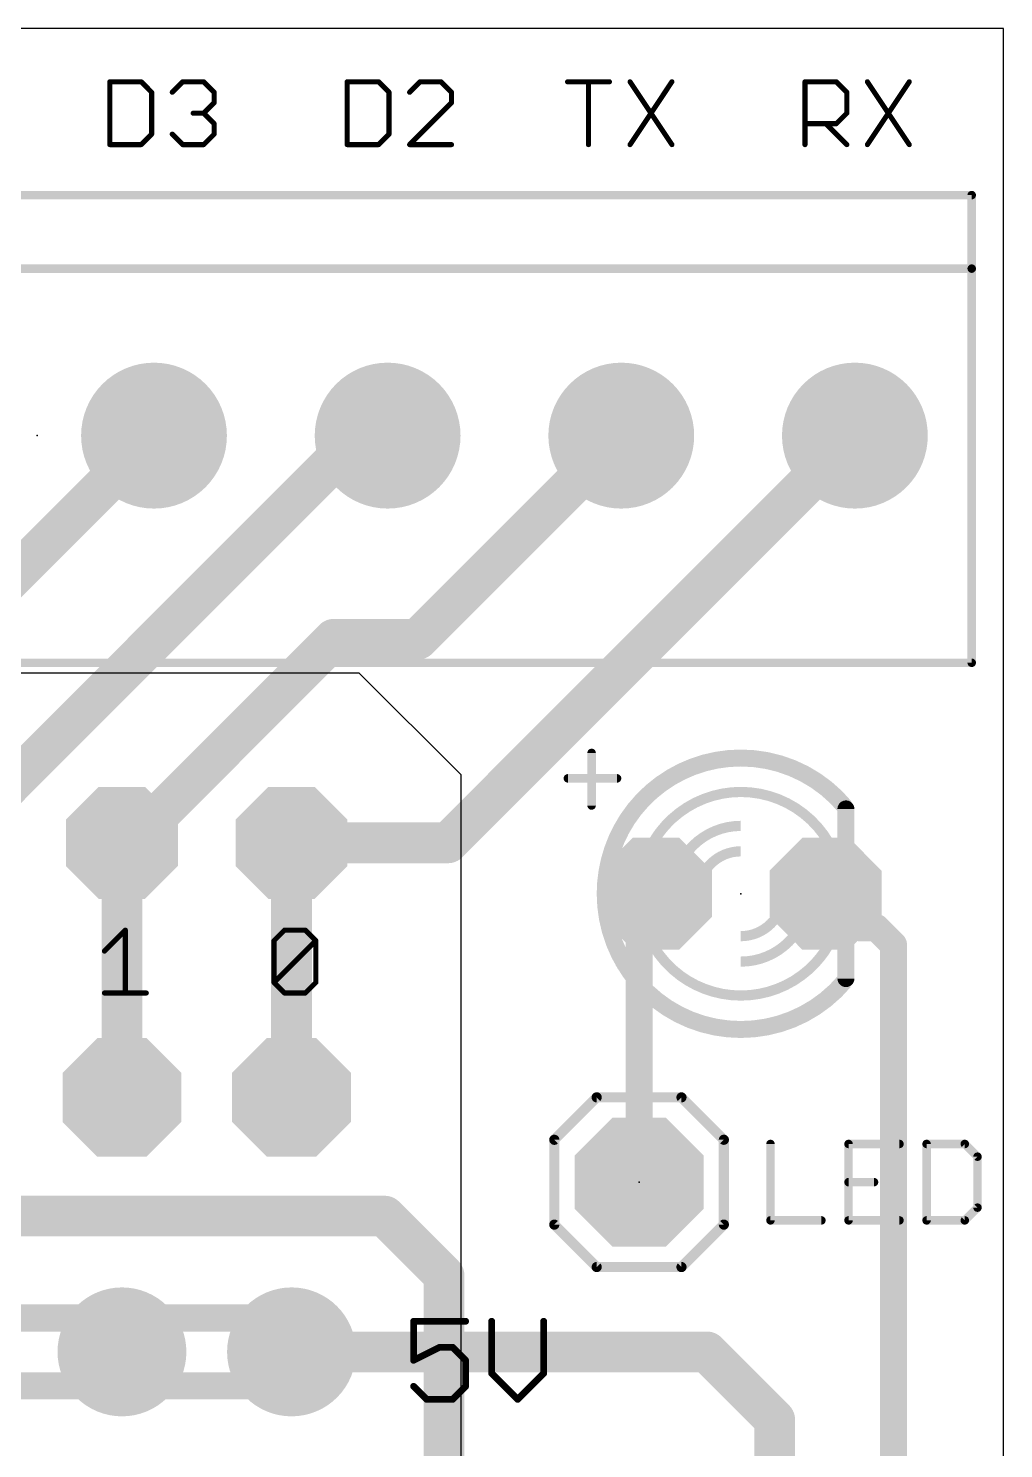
# Model space of a CAD drawing. Extents: x -6.6 to 74.2, y -9.7 to 63.
# Drawn here: x 59.56 to 74.17, y 41.73 to 62.99 of the extents above; entities that cross this region are included whole.
import ezdxf

# ---------------------------------------------------------------- set-up
doc = ezdxf.new("R2010")
doc.units = 0
for name, color, linetype in [('1', 12, 'CONTINUOUS'), ('16', 132, 'CONTINUOUS'), ('17', 110, 'CONTINUOUS'), ('18', 110, 'CONTINUOUS'), ('20', 53, 'CONTINUOUS'), ('21', 253, 'CONTINUOUS'), ('22', 253, 'CONTINUOUS'), ('23', 53, 'CONTINUOUS'), ('25', 253, 'CONTINUOUS'), ('51', 253, 'CONTINUOUS')]:
    doc.layers.add(name, color=color, linetype=linetype)

# ---------------------------------------------------------------- blocks, each defined once
blk = doc.blocks.new('RECT')
blk.add_solid([(-0.5, -0.5), (0.5, -0.5), (-0.5, 0.5), (0.5, 0.5)])
blk = doc.blocks.new('OCTAGONP')
at = {"const_width": 0.5}
blk.add_lwpolyline([(-0.25, -0.1036), (-0.25, 0.1036), (-0.1036, 0.25), (0.1036, 0.25), (0.25, 0.1036), (0.25, -0.1036), (0.1036, -0.25), (-0.1036, -0.25), (-0.25, -0.1036), (-0.25, 0.1036)], dxfattribs=at)
blk = doc.blocks.new('ROUNDP')
at = {"const_width": 0.5}
blk.add_lwpolyline([(0, -0.25, 1), (0, 0.25, 1), (0, -0.25)], format="xyb", dxfattribs=at)
blk = doc.blocks.new('ROUNDV')
at = {"const_width": 0.5}
blk.add_lwpolyline([(0, -0.25, 1), (0, 0.25, 1), (0, -0.25)], format="xyb", dxfattribs=at)

msp = doc.modelspace()

# ---------------------------------------------------------------- linework, layer by layer
at = {"layer": '1'}
for points, const_width in [([(55.88, 51.336), (61.44, 56.896)], 0.6096), ([(58.42, 50.8), (64.516, 56.896)], 0.6096), ([(64.516, 56.896), (64.94, 56.896)], 0.6096), ([(65.392, 53.848), (68.44, 56.896)], 0.6096), ([(65.844, 50.8), (71.94, 56.896)], 0.6096), ([(61.087, 50.8), (64.135, 53.848)], 0.6096), ([(64.135, 53.848), (65.392, 53.848)], 0.6096), ([(60.96, 46.99), (60.96, 50.8)], 0.6096), ([(60.96, 50.8), (61.087, 50.8)], 0.6096), ([(61.087, 50.8), (61.341, 50.546)], 0.6096), ([(63.5, 50.8), (65.844, 50.8)], 0.6096), ([(63.5, 46.99), (63.5, 50.8)], 0.6096), ([(68.707, 49.784), (68.961, 50.038)], 0.4064), ([(72.009, 49.53), (71.501, 50.038)], 0.4064), ([(68.707, 45.72), (68.707, 49.784)], 0.4064), ([(72.263, 49.53), (72.009, 49.53)], 0.4064), ([(72.517, 49.276), (72.263, 49.53)], 0.4064), ([(72.517, 36.83), (72.517, 49.276)], 0.4064), ([(27.305, 45.212), (64.897, 45.212)], 0.6096), ([(64.897, 45.212), (65.786, 44.323)], 0.6096), ([(65.786, 44.323), (65.786, 40.64)], 0.6096), ([(25.146, 43.688), (63.5, 43.688)], 0.4064), ([(63.5, 43.688), (63.5, 42.672)], 0.4064), ([(63.5, 42.672), (25.146, 42.672)], 0.4064)]:
    msp.add_lwpolyline(points, dxfattribs=dict(at, const_width=const_width))
for points, const_width in [([(61.5478, 56.7882, 1), (61.3322, 57.0038)], 0.3048), ([(64.516, 57.0484, 1), (64.516, 56.7436)], 0.3048), ([(64.6238, 56.7882, 1), (64.4082, 57.0038)], 0.3048), ([(64.94, 56.7436, 1), (64.94, 57.0484)], 0.3048), ([(68.5478, 56.7882, 1), (68.3322, 57.0038)], 0.3048), ([(72.0478, 56.7882, 1), (71.8322, 57.0038)], 0.3048), ([(64.135, 54.0004, 1), (64.135, 53.6956)], 0.3048), ([(64.2428, 53.7402, 1), (64.0272, 53.9558)], 0.3048), ([(65.2842, 53.9558, 1), (65.4998, 53.7402)], 0.3048), ([(65.392, 53.6956, 1), (65.392, 54.0004)], 0.3048), ([(61.1124, 50.8, 1), (60.8076, 50.8)], 0.3048), ([(60.96, 50.9524, 1), (60.96, 50.6476)], 0.3048), ([(61.1948, 50.9078, 1), (60.9792, 50.6922)], 0.3048), ([(60.9792, 50.9078, 1), (61.1948, 50.6922)], 0.3048), ([(61.087, 50.6476, 1), (61.087, 50.9524)], 0.3048), ([(63.5, 50.9524, 1), (63.5, 50.6476)], 0.3048), ([(63.6524, 50.8, 1), (63.3476, 50.8)], 0.3048), ([(65.7362, 50.9078, 1), (65.9518, 50.6922)], 0.3048), ([(65.844, 50.6476, 1), (65.844, 50.9524)], 0.3048), ([(61.2332, 50.4382, 1), (61.4488, 50.6538)], 0.3048), ([(69.0328, 49.9662, 1), (68.8892, 50.1098)], 0.2032), ([(71.5728, 50.1098, 1), (71.4292, 49.9662)], 0.2032), ([(68.8086, 49.784, 1), (68.6054, 49.784)], 0.2032), ([(68.6352, 49.8558, 1), (68.7788, 49.7122)], 0.2032), ([(72.009, 49.6316, 1), (72.009, 49.4284)], 0.2032), ([(71.9372, 49.4582, 1), (72.0808, 49.6018)], 0.2032), ([(72.3348, 49.6018, 1), (72.1912, 49.4582)], 0.2032), ([(72.263, 49.4284, 1), (72.263, 49.6316)], 0.2032), ([(72.6186, 49.276, 1), (72.4154, 49.276)], 0.2032), ([(72.4452, 49.2042, 1), (72.5888, 49.3478)], 0.2032), ([(60.8076, 46.99, 1), (61.1124, 46.99)], 0.3048), ([(63.3476, 46.99, 1), (63.6524, 46.99)], 0.3048), ([(68.6054, 45.72, 1), (68.8086, 45.72)], 0.2032), ([(65.0048, 45.3198, 1), (64.7892, 45.1042)], 0.3048), ([(64.897, 45.0596, 1), (64.897, 45.3644)], 0.3048), ([(65.9384, 44.323, 1), (65.6336, 44.323)], 0.3048), ([(65.6782, 44.2152, 1), (65.8938, 44.4308)], 0.3048), ([(63.6016, 43.688, 1), (63.3984, 43.688)], 0.2032), ([(63.5, 43.5864, 1), (63.5, 43.7896)], 0.2032), ([(63.3984, 42.672, 1), (63.6016, 42.672)], 0.2032), ([(63.5, 42.5704, 1), (63.5, 42.7736)], 0.2032)]:
    msp.add_lwpolyline(points, format="xyb", dxfattribs=dict(at, const_width=const_width))
at = {"layer": '16'}
for points, const_width in [([(25.146, 43.688), (63.5, 43.688)], 0.4064), ([(63.5, 43.688), (63.5, 42.672)], 0.4064), ([(69.723, 43.18), (63.5, 43.18)], 0.6096), ([(70.739, 42.164), (69.723, 43.18)], 0.6096), ([(63.5, 42.672), (25.146, 42.672)], 0.4064), ([(70.739, 12.954), (70.739, 42.164)], 0.6096)]:
    msp.add_lwpolyline(points, dxfattribs=dict(at, const_width=const_width))
for points, const_width in [([(63.6016, 43.688, 1), (63.3984, 43.688)], 0.2032), ([(63.5, 43.5864, 1), (63.5, 43.7896)], 0.2032), ([(63.5, 43.3324, 1), (63.5, 43.0276)], 0.3048), ([(69.8308, 43.2878, 1), (69.6152, 43.0722)], 0.3048), ([(69.723, 43.0276, 1), (69.723, 43.3324)], 0.3048), ([(63.3984, 42.672, 1), (63.6016, 42.672)], 0.2032), ([(63.5, 42.5704, 1), (63.5, 42.7736)], 0.2032), ([(70.8914, 42.164, 1), (70.5866, 42.164)], 0.3048), ([(70.6312, 42.0562, 1), (70.8468, 42.2718)], 0.3048)]:
    msp.add_lwpolyline(points, format="xyb", dxfattribs=dict(at, const_width=const_width))
at = {"layer": '20'}
for p, q in [((74.168, 62.992), (7.62, 62.992)), ((74.168, -9.652), (74.168, 62.992))]:
    msp.add_line(p, q, dxfattribs=at)
at = {"layer": '21'}
for points, const_width in [([(60.7781, 62.1927), (60.7781, 61.2521)], 0.0762), ([(61.2484, 62.1927), (60.7781, 62.1927)], 0.0762), ([(61.4051, 62.0359), (61.2484, 62.1927)], 0.0762), ([(61.7136, 62.0359), (61.8703, 62.1927)], 0.0762), ([(61.8703, 62.1927), (62.1839, 62.1927)], 0.0762), ([(62.1839, 62.1927), (62.3407, 62.0359)], 0.0762), ([(64.3341, 62.1927), (64.3341, 61.2521)], 0.0762), ([(64.8044, 62.1927), (64.3341, 62.1927)], 0.0762), ([(64.9611, 62.0359), (64.8044, 62.1927)], 0.0762), ([(65.4263, 62.1927), (65.2696, 62.0359)], 0.0762), ([(65.7399, 62.1927), (65.4263, 62.1927)], 0.0762), ([(65.8967, 62.0359), (65.7399, 62.1927)], 0.0762), ([(67.6361, 62.1927), (68.2631, 62.1927)], 0.0762), ([(67.9496, 61.2521), (67.9496, 62.1927)], 0.0762), ([(68.5716, 62.1927), (69.1987, 61.2521)], 0.0762), ([(69.1987, 62.1927), (68.5716, 61.2521)], 0.0762), ([(71.1921, 61.2521), (71.1921, 62.1927)], 0.0762), ([(71.1921, 62.1927), (71.6624, 62.1927)], 0.0762), ([(71.6624, 62.1927), (71.8191, 62.0359)], 0.0762), ([(72.1276, 62.1927), (72.7546, 61.2521)], 0.0762), ([(72.7546, 62.1927), (72.1276, 61.2521)], 0.0762), ([(61.4051, 61.4089), (61.4051, 62.0359)], 0.0762), ([(62.3407, 61.8792), (62.1839, 61.7224)], 0.0762), ([(62.3407, 62.0359), (62.3407, 61.8792)], 0.0762), ([(64.9611, 61.4089), (64.9611, 62.0359)], 0.0762), ([(65.2696, 61.2521), (65.8967, 61.8792)], 0.0762), ([(65.8967, 61.8792), (65.8967, 62.0359)], 0.0762), ([(71.8191, 62.0359), (71.8191, 61.7224)], 0.0762), ([(62.1839, 61.7224), (62.0271, 61.7224)], 0.0762), ([(62.1839, 61.7224), (62.3407, 61.5656)], 0.0762), ([(71.8191, 61.7224), (71.6624, 61.5656)], 0.0762), ([(61.2484, 61.2521), (61.4051, 61.4089)], 0.0762), ([(61.8703, 61.2521), (61.7136, 61.4089)], 0.0762), ([(62.3407, 61.4089), (62.1839, 61.2521)], 0.0762), ([(62.3407, 61.5656), (62.3407, 61.4089)], 0.0762), ([(64.8044, 61.2521), (64.9611, 61.4089)], 0.0762), ([(71.6624, 61.5656), (71.1921, 61.5656)], 0.0762), ([(71.5056, 61.5656), (71.8191, 61.2521)], 0.0762), ([(60.7781, 61.2521), (61.2484, 61.2521)], 0.0762), ([(62.1839, 61.2521), (61.8703, 61.2521)], 0.0762), ([(64.3341, 61.2521), (64.8044, 61.2521)], 0.0762), ([(65.8967, 61.2521), (65.2696, 61.2521)], 0.0762), ([(73.69, 60.496), (45.69, 60.496)], 0.127), ([(73.69, 59.396), (73.69, 60.496)], 0.127), ([(73.69, 59.396), (45.69, 59.396)], 0.127), ([(73.69, 53.496), (73.69, 59.396)], 0.127), ([(45.69, 53.496), (73.69, 53.496)], 0.127), ([(67.9958, 51.3588), (67.9958, 52.1462)], 0.127), ([(67.6402, 51.7652), (68.3768, 51.7652)], 0.127), ([(60.6976, 49.1792), (61.0111, 49.4927)], 0.0762), ([(61.0111, 49.4927), (61.0111, 48.5521)], 0.0762), ([(63.2376, 49.3359), (63.3943, 49.4927)], 0.0762), ([(63.2376, 48.7089), (63.2376, 49.3359)], 0.0762), ([(63.2376, 48.7089), (63.8647, 49.3359)], 0.0762), ([(63.3943, 49.4927), (63.7079, 49.4927)], 0.0762), ([(63.7079, 49.4927), (63.8647, 49.3359)], 0.0762), ([(63.8647, 49.3359), (63.8647, 48.7089)], 0.0762), ([(63.3943, 48.5521), (63.2376, 48.7089)], 0.0762), ([(63.8647, 48.7089), (63.7079, 48.5521)], 0.0762), ([(60.6976, 48.5521), (61.3247, 48.5521)], 0.0762), ([(63.7079, 48.5521), (63.3943, 48.5521)], 0.0762), ([(68.072, 46.99), (67.437, 46.355)], 0.1524), ([(68.072, 46.99), (69.342, 46.99)], 0.1524), ([(69.342, 46.99), (69.977, 46.355)], 0.1524), ([(67.437, 46.355), (67.437, 45.085)], 0.1524), ([(69.977, 46.355), (69.977, 45.085)], 0.1524), ([(67.437, 45.085), (68.072, 44.45)], 0.1524), ([(69.977, 45.085), (69.342, 44.45)], 0.1524), ([(69.342, 44.45), (68.072, 44.45)], 0.1524), ([(66.1084, 43.6382), (65.3288, 43.6382)], 0.1016), ([(65.3288, 43.6382), (65.3288, 43.0535)], 0.1016), ([(66.4982, 43.6382), (66.4982, 42.8586)], 0.1016), ([(67.2778, 42.8586), (67.2778, 43.6382)], 0.1016), ([(65.3288, 43.0535), (65.7186, 43.2484)], 0.1016), ([(65.7186, 43.2484), (65.9135, 43.2484)], 0.1016), ([(65.9135, 43.2484), (66.1084, 43.0535)], 0.1016), ([(66.1084, 43.0535), (66.1084, 42.6637)], 0.1016), ([(66.4982, 42.8586), (66.888, 42.4688)], 0.1016), ([(66.888, 42.4688), (67.2778, 42.8586)], 0.1016), ([(65.5237, 42.4688), (65.3288, 42.6637)], 0.1016), ([(66.1084, 42.6637), (65.9135, 42.4688)], 0.1016), ([(65.9135, 42.4688), (65.5237, 42.4688)], 0.1016)]:
    msp.add_lwpolyline(points, dxfattribs=dict(at, const_width=const_width))
for points, const_width in [([(60.7971, 62.1927, 1), (60.759, 62.1927)], 0.0381), ([(60.7781, 62.2118, 1), (60.7781, 62.1737)], 0.0381), ([(61.2618, 62.2062, 1), (61.2349, 62.1792)], 0.0381), ([(61.2484, 62.1737, 1), (61.2484, 62.2118)], 0.0381), ([(61.8703, 62.2118, 1), (61.8703, 62.1737)], 0.0381), ([(61.8838, 62.1792, 1), (61.8569, 62.2062)], 0.0381), ([(62.1974, 62.2062, 1), (62.1704, 62.1792)], 0.0381), ([(62.1839, 62.1737, 1), (62.1839, 62.2118)], 0.0381), ([(64.3531, 62.1927, 1), (64.315, 62.1927)], 0.0381), ([(64.3341, 62.2118, 1), (64.3341, 62.1737)], 0.0381), ([(64.8178, 62.2062, 1), (64.7909, 62.1792)], 0.0381), ([(64.8044, 62.1737, 1), (64.8044, 62.2118)], 0.0381), ([(65.4263, 62.2118, 1), (65.4263, 62.1737)], 0.0381), ([(65.4398, 62.1792, 1), (65.4129, 62.2062)], 0.0381), ([(65.7534, 62.2062, 1), (65.7264, 62.1792)], 0.0381), ([(65.7399, 62.1737, 1), (65.7399, 62.2118)], 0.0381), ([(67.6361, 62.2118, 1), (67.6361, 62.1737)], 0.0381), ([(67.9686, 62.1927, 1), (67.9305, 62.1927)], 0.0381), ([(68.2631, 62.1737, 1), (68.2631, 62.2118)], 0.0381), ([(68.5874, 62.2033, 1), (68.5557, 62.1821)], 0.0381), ([(69.2145, 62.1821, 1), (69.1828, 62.2033)], 0.0381), ([(71.2111, 62.1927, 1), (71.173, 62.1927)], 0.0381), ([(71.1921, 62.2118, 1), (71.1921, 62.1737)], 0.0381), ([(71.6758, 62.2062, 1), (71.6489, 62.1792)], 0.0381), ([(71.6624, 62.1737, 1), (71.6624, 62.2118)], 0.0381), ([(72.1434, 62.2033, 1), (72.1117, 62.1821)], 0.0381), ([(72.7705, 62.1821, 1), (72.7388, 62.2033)], 0.0381), ([(61.4242, 62.0359, 1), (61.3861, 62.0359)], 0.0381), ([(61.3917, 62.0225, 1), (61.4186, 62.0494)], 0.0381), ([(61.7001, 62.0494, 1), (61.7271, 62.0225)], 0.0381), ([(62.3597, 62.0359, 1), (62.3216, 62.0359)], 0.0381), ([(62.3216, 61.8792, 1), (62.3597, 61.8792)], 0.0381), ([(62.3272, 62.0225, 1), (62.3541, 62.0494)], 0.0381), ([(62.3541, 61.8657, 1), (62.3272, 61.8926)], 0.0381), ([(64.9802, 62.0359, 1), (64.9421, 62.0359)], 0.0381), ([(64.9477, 62.0225, 1), (64.9746, 62.0494)], 0.0381), ([(65.2561, 62.0494, 1), (65.2831, 62.0225)], 0.0381), ([(65.9157, 62.0359, 1), (65.8776, 62.0359)], 0.0381), ([(65.8776, 61.8792, 1), (65.9157, 61.8792)], 0.0381), ([(65.8832, 62.0225, 1), (65.9101, 62.0494)], 0.0381), ([(65.9101, 61.8657, 1), (65.8832, 61.8926)], 0.0381), ([(71.8382, 62.0359, 1), (71.8001, 62.0359)], 0.0381), ([(71.8057, 62.0225, 1), (71.8326, 62.0494)], 0.0381), ([(62.0271, 61.7415, 1), (62.0271, 61.7034)], 0.0381), ([(62.1974, 61.7359, 1), (62.1704, 61.7089)], 0.0381), ([(62.1704, 61.7359, 1), (62.1974, 61.7089)], 0.0381), ([(62.1839, 61.7034, 1), (62.1839, 61.7415)], 0.0381), ([(71.8001, 61.7224, 1), (71.8382, 61.7224)], 0.0381), ([(71.8326, 61.7089, 1), (71.8057, 61.7359)], 0.0381), ([(61.4186, 61.3954, 1), (61.3917, 61.4223)], 0.0381), ([(61.7271, 61.4223, 1), (61.7001, 61.3954)], 0.0381), ([(62.3597, 61.5656, 1), (62.3216, 61.5656)], 0.0381), ([(62.3272, 61.5522, 1), (62.3541, 61.5791)], 0.0381), ([(62.3541, 61.3954, 1), (62.3272, 61.4223)], 0.0381), ([(64.9746, 61.3954, 1), (64.9477, 61.4223)], 0.0381), ([(71.1921, 61.5847, 1), (71.1921, 61.5466)], 0.0381), ([(71.5191, 61.5791, 1), (71.4921, 61.5522)], 0.0381), ([(71.6489, 61.5791, 1), (71.6758, 61.5522)], 0.0381), ([(71.6624, 61.5466, 1), (71.6624, 61.5847)], 0.0381), ([(60.7781, 61.2712, 1), (60.7781, 61.2331)], 0.0381), ([(60.759, 61.2521, 1), (60.7971, 61.2521)], 0.0381), ([(61.2349, 61.2656, 1), (61.2618, 61.2386)], 0.0381), ([(61.2484, 61.2331, 1), (61.2484, 61.2712)], 0.0381), ([(61.3861, 61.4089, 1), (61.4242, 61.4089)], 0.0381), ([(61.8703, 61.2712, 1), (61.8703, 61.2331)], 0.0381), ([(61.8569, 61.2386, 1), (61.8838, 61.2656)], 0.0381), ([(62.1704, 61.2656, 1), (62.1974, 61.2386)], 0.0381), ([(62.1839, 61.2331, 1), (62.1839, 61.2712)], 0.0381), ([(62.3216, 61.4089, 1), (62.3597, 61.4089)], 0.0381), ([(64.3341, 61.2712, 1), (64.3341, 61.2331)], 0.0381), ([(64.315, 61.2521, 1), (64.3531, 61.2521)], 0.0381), ([(64.7909, 61.2656, 1), (64.8178, 61.2386)], 0.0381), ([(64.8044, 61.2331, 1), (64.8044, 61.2712)], 0.0381), ([(64.9421, 61.4089, 1), (64.9802, 61.4089)], 0.0381), ([(65.2696, 61.2712, 1), (65.2696, 61.2331)], 0.0381), ([(65.2561, 61.2656, 1), (65.2831, 61.2386)], 0.0381), ([(65.8967, 61.2331, 1), (65.8967, 61.2712)], 0.0381), ([(67.9305, 61.2521, 1), (67.9686, 61.2521)], 0.0381), ([(68.5557, 61.2627, 1), (68.5874, 61.2415)], 0.0381), ([(69.1828, 61.2415, 1), (69.2145, 61.2627)], 0.0381), ([(71.173, 61.2521, 1), (71.2111, 61.2521)], 0.0381), ([(71.8057, 61.2386, 1), (71.8326, 61.2656)], 0.0381), ([(72.1117, 61.2627, 1), (72.1434, 61.2415)], 0.0381), ([(72.7388, 61.2415, 1), (72.7705, 61.2627)], 0.0381), ([(73.7218, 60.496, 1), (73.6582, 60.496)], 0.0635), ([(73.69, 60.4642, 1), (73.69, 60.5278)], 0.0635), ([(73.7218, 59.396, 1), (73.6582, 59.396)], 0.0635), ([(73.6582, 59.396, 1), (73.7218, 59.396)], 0.0635), ([(73.69, 59.3642, 1), (73.69, 59.4278)], 0.0635), ([(73.6582, 53.496, 1), (73.7218, 53.496)], 0.0635), ([(73.69, 53.4642, 1), (73.69, 53.5278)], 0.0635), ([(68.0276, 52.1462, 1), (67.9641, 52.1462)], 0.0635), ([(70.231, 52.07, 0.277), (68.4381, 50.9942)], 0.254), ([(71.792, 51.3389, 0.2226), (70.231, 52.07)], 0.254), ([(67.6402, 51.797, 1), (67.6402, 51.7334)], 0.0635), ([(68.3768, 51.7334, 1), (68.3768, 51.797)], 0.0635), ([(70.231, 51.562, 0.2361), (69.0118, 50.9524)], 0.1524), ([(71.4711, 50.9238, 0.2422), (70.231, 51.562)], 0.1524), ([(67.9641, 51.3588, 1), (68.0276, 51.3588)], 0.0635), ([(61.0302, 49.4927, 1), (60.9921, 49.4927)], 0.0381), ([(61.0246, 49.4792, 1), (60.9976, 49.5062)], 0.0381), ([(63.2566, 49.3359, 1), (63.2185, 49.3359)], 0.0381), ([(63.2241, 49.3494, 1), (63.2511, 49.3225)], 0.0381), ([(63.3943, 49.5118, 1), (63.3943, 49.4737)], 0.0381), ([(63.4078, 49.4792, 1), (63.3809, 49.5062)], 0.0381), ([(63.7214, 49.5062, 1), (63.6944, 49.4792)], 0.0381), ([(63.7079, 49.4737, 1), (63.7079, 49.5118)], 0.0381), ([(63.8837, 49.3359, 1), (63.8456, 49.3359)], 0.0381), ([(63.8781, 49.3225, 1), (63.8512, 49.3494)], 0.0381), ([(63.8512, 49.3225, 1), (63.8781, 49.3494)], 0.0381), ([(60.6841, 49.1926, 1), (60.7111, 49.1657)], 0.0381), ([(68.4667, 49.0298, 0.2691), (70.231, 48.006)], 0.254), ([(69.028, 49.1024, 0.2315), (70.231, 48.514)], 0.1524), ([(70.231, 48.514, 0.2315), (71.434, 49.1024)], 0.1524), ([(63.2185, 48.7089, 1), (63.2566, 48.7089)], 0.0381), ([(63.2511, 48.7223, 1), (63.2241, 48.6954)], 0.0381), ([(63.2241, 48.7223, 1), (63.2511, 48.6954)], 0.0381), ([(63.8456, 48.7089, 1), (63.8837, 48.7089)], 0.0381), ([(63.8781, 48.6954, 1), (63.8512, 48.7223)], 0.0381), ([(70.231, 48.006, 0.2206), (71.7822, 48.7254)], 0.254), ([(60.6976, 48.5712, 1), (60.6976, 48.5331)], 0.0381), ([(60.9921, 48.5521, 1), (61.0302, 48.5521)], 0.0381), ([(61.3247, 48.5331, 1), (61.3247, 48.5712)], 0.0381), ([(63.3943, 48.5712, 1), (63.3943, 48.5331)], 0.0381), ([(63.3809, 48.5386, 1), (63.4078, 48.5656)], 0.0381), ([(63.6944, 48.5656, 1), (63.7214, 48.5386)], 0.0381), ([(63.7079, 48.5331, 1), (63.7079, 48.5712)], 0.0381), ([(68.072, 47.0281, 1), (68.072, 46.9519)], 0.0762), ([(68.0989, 46.9631, 1), (68.0451, 47.0169)], 0.0762), ([(69.3689, 47.0169, 1), (69.3151, 46.9631)], 0.0762), ([(69.342, 46.9519, 1), (69.342, 47.0281)], 0.0762), ([(67.4751, 46.355, 1), (67.3989, 46.355)], 0.0762), ([(67.4101, 46.3819, 1), (67.4639, 46.3281)], 0.0762), ([(70.0151, 46.355, 1), (69.9389, 46.355)], 0.0762), ([(69.9501, 46.3281, 1), (70.0039, 46.3819)], 0.0762), ([(67.3989, 45.085, 1), (67.4751, 45.085)], 0.0762), ([(67.4639, 45.1119, 1), (67.4101, 45.0581)], 0.0762), ([(69.9389, 45.085, 1), (70.0151, 45.085)], 0.0762), ([(70.0039, 45.0581, 1), (69.9501, 45.1119)], 0.0762), ([(68.072, 44.4881, 1), (68.072, 44.4119)], 0.0762), ([(68.0451, 44.4231, 1), (68.0989, 44.4769)], 0.0762), ([(69.3151, 44.4769, 1), (69.3689, 44.4231)], 0.0762), ([(69.342, 44.4119, 1), (69.342, 44.4881)], 0.0762), ([(65.3288, 43.6636, 1), (65.3288, 43.6128)], 0.0508), ([(65.3542, 43.6382, 1), (65.3034, 43.6382)], 0.0508), ([(66.1084, 43.6128, 1), (66.1084, 43.6636)], 0.0508), ([(66.5236, 43.6382, 1), (66.4728, 43.6382)], 0.0508), ([(67.3032, 43.6382, 1), (67.2524, 43.6382)], 0.0508), ([(65.7186, 43.2738, 1), (65.7186, 43.223)], 0.0508), ([(65.73, 43.2257, 1), (65.7072, 43.2711)], 0.0508), ([(65.9315, 43.2664, 1), (65.8955, 43.2304)], 0.0508), ([(65.9135, 43.223, 1), (65.9135, 43.2738)], 0.0508), ([(65.3174, 43.0762, 1), (65.3402, 43.0308)], 0.0508), ([(65.3034, 43.0535, 1), (65.3542, 43.0535)], 0.0508), ([(66.1338, 43.0535, 1), (66.083, 43.0535)], 0.0508), ([(66.0904, 43.0355, 1), (66.1264, 43.0715)], 0.0508), ([(66.5162, 42.8766, 1), (66.4802, 42.8406)], 0.0508), ([(66.4728, 42.8586, 1), (66.5236, 42.8586)], 0.0508), ([(67.2524, 42.8586, 1), (67.3032, 42.8586)], 0.0508), ([(67.2958, 42.8406, 1), (67.2598, 42.8766)], 0.0508), ([(65.3468, 42.6817, 1), (65.3108, 42.6457)], 0.0508), ([(66.083, 42.6637, 1), (66.1338, 42.6637)], 0.0508), ([(66.1264, 42.6457, 1), (66.0904, 42.6817)], 0.0508), ([(65.5237, 42.4942, 1), (65.5237, 42.4434)], 0.0508), ([(65.5057, 42.4508, 1), (65.5417, 42.4868)], 0.0508), ([(65.8955, 42.4868, 1), (65.9315, 42.4508)], 0.0508), ([(65.9135, 42.4434, 1), (65.9135, 42.4942)], 0.0508), ([(66.87, 42.4868, 1), (66.906, 42.4508)], 0.0508), ([(66.87, 42.4508, 1), (66.906, 42.4868)], 0.0508)]:
    msp.add_lwpolyline(points, format="xyb", dxfattribs=dict(at, const_width=const_width))
at = {"layer": '22'}
for p, q in [((64.516, 53.34), (0, 53.34)), ((66.04, 51.816), (64.516, 53.34)), ((66.04, 40.386), (66.04, 51.816))]:
    msp.add_line(p, q, dxfattribs=at)
at = {"layer": '23'}
for p in [(59.69, 56.896), (70.231, 50.038), (68.707, 45.72)]:
    msp.add_point(p, dxfattribs=at)
at = {"layer": '25', "const_width": 0.0635}
for points in [[(70.7073, 46.2925, 1), (70.6437, 46.2925)], [(71.8449, 46.3242, 1), (71.8449, 46.2607)], [(71.8766, 46.2925, 1), (71.8131, 46.2925)], [(72.6075, 46.2607, 1), (72.6075, 46.3242)], [(73.046, 46.2925, 1), (72.9825, 46.2925)], [(73.0143, 46.3242, 1), (73.0143, 46.2607)], [(73.6087, 46.3149, 1), (73.5638, 46.27)], [(73.5863, 46.2607, 1), (73.5863, 46.3242)], [(73.8087, 46.1018, 1), (73.7452, 46.1018)], [(73.7545, 46.0794, 1), (73.7994, 46.1243)], [(71.8449, 45.7522, 1), (71.8449, 45.6887)], [(72.2262, 45.6887, 1), (72.2262, 45.7522)], [(73.7452, 45.3392, 1), (73.8087, 45.3392)], [(73.7994, 45.3167, 1), (73.7545, 45.3616)], [(70.6437, 45.1485, 1), (70.7073, 45.1485)], [(70.6755, 45.1803, 1), (70.6755, 45.1168)], [(71.4382, 45.1168, 1), (71.4382, 45.1803)], [(71.8449, 45.1803, 1), (71.8449, 45.1168)], [(71.8131, 45.1485, 1), (71.8766, 45.1485)], [(72.6075, 45.1168, 1), (72.6075, 45.1803)], [(72.9825, 45.1485, 1), (73.046, 45.1485)], [(73.0143, 45.1803, 1), (73.0143, 45.1168)], [(73.5638, 45.171, 1), (73.6087, 45.126)], [(73.5863, 45.1168, 1), (73.5863, 45.1803)]]:
    msp.add_lwpolyline(points, format="xyb", dxfattribs=at)
at = {"layer": '25', "const_width": 0.127}
for points in [[(70.6755, 46.2925), (70.6755, 45.1485)], [(72.6075, 46.2925), (71.8449, 46.2925)], [(71.8449, 46.2925), (71.8449, 45.1485)], [(73.0143, 46.2925), (73.0143, 45.1485)], [(73.5863, 46.2925), (73.0143, 46.2925)], [(73.7769, 46.1018), (73.5863, 46.2925)], [(73.7769, 45.3392), (73.7769, 46.1018)], [(71.8449, 45.7205), (72.2262, 45.7205)], [(73.5863, 45.1485), (73.7769, 45.3392)], [(70.6755, 45.1485), (71.4382, 45.1485)], [(71.8449, 45.1485), (72.6075, 45.1485)], [(73.0143, 45.1485), (73.5863, 45.1485)]]:
    msp.add_lwpolyline(points, dxfattribs=at)
at = {"layer": '51', "const_width": 0.254}
msp.add_lwpolyline([(71.8058, 48.768), (71.8058, 51.308)], dxfattribs=at)
at = {"layer": '51'}
for points, const_width in [([(71.8693, 51.308, 1), (71.7423, 51.308)], 0.127), ([(68.4419, 51.0014, 0.1241), (68.199, 50.038)], 0.254), ([(69.0602, 51.0136, 0.1754), (68.707, 50.038)], 0.1524), ([(70.231, 51.054, 0.4142), (69.215, 50.038)], 0.1524), ([(71.755, 50.038, 0.179), (71.3881, 51.0298)], 0.1524), ([(70.231, 50.673, 0.4142), (69.596, 50.038)], 0.1524), ([(68.199, 50.038, 0.1388), (68.5004, 48.973)], 0.254), ([(68.707, 50.038, 0.1837), (69.0919, 49.0255)], 0.1524), ([(70.231, 49.403, 0.4142), (70.866, 50.038)], 0.1524), ([(70.231, 49.022, 0.4142), (71.247, 50.038)], 0.1524), ([(71.4018, 49.0624, 0.1754), (71.755, 50.038)], 0.1524), ([(71.7423, 48.768, 1), (71.8693, 48.768)], 0.127)]:
    msp.add_lwpolyline(points, format="xyb", dxfattribs=dict(at, const_width=const_width))

# ---------------------------------------------------------------- block references
at = {"layer": '17'}
for name, p, xscale, yscale, rotation in [('ROUNDP', (61.44, 56.896), 2.1844, 2.1844, 180), ('ROUNDP', (61.44, 56.896), 2.1844, 2.1844, 180), ('ROUNDP', (64.94, 56.896), 2.1844, 2.1844, 180), ('ROUNDP', (64.94, 56.896), 2.1844, 2.1844, 180), ('ROUNDP', (68.44, 56.896), 2.1844, 2.1844, 180), ('ROUNDP', (68.44, 56.896), 2.1844, 2.1844, 180), ('ROUNDP', (71.94, 56.896), 2.1844, 2.1844, 180), ('ROUNDP', (71.94, 56.896), 2.1844, 2.1844, 180), ('OCTAGONP', (60.96, 46.99), 1.778, 1.778, 90), ('OCTAGONP', (60.96, 46.99), 1.778, 1.778, 90), ('OCTAGONP', (63.5, 46.99), 1.778, 1.778, 90), ('OCTAGONP', (63.5, 46.99), 1.778, 1.778, 90)]:
    msp.add_blockref(name, p, dxfattribs=dict(at, xscale=xscale, yscale=yscale, rotation=rotation))
for p, xscale, yscale in [((60.96, 50.8), 1.6764, 1.6764), ((60.96, 50.8), 1.6764, 1.6764), ((63.5, 50.8), 1.6764, 1.6764), ((63.5, 50.8), 1.6764, 1.6764), ((68.961, 50.038), 1.6764, 1.6764), ((68.961, 50.038), 1.6764, 1.6764), ((71.501, 50.038), 1.6764, 1.6764), ((71.501, 50.038), 1.6764, 1.6764), ((68.707, 45.72), 1.9304, 1.9304), ((68.707, 45.72), 1.9304, 1.9304)]:
    msp.add_blockref('OCTAGONP', p, dxfattribs=dict(at, xscale=xscale, yscale=yscale))
at = {"layer": '18', "xscale": 1.9304, "yscale": 1.9304}
for p in [(60.96, 43.18), (60.96, 43.18), (63.5, 43.18), (63.5, 43.18)]:
    msp.add_blockref('ROUNDV', p, dxfattribs=at)
at = {"layer": '51', "xscale": 0.508, "yscale": 0.508}
for p in [(60.96, 46.99), (63.5, 46.99), (68.707, 45.72)]:
    msp.add_blockref('RECT', p, dxfattribs=at)

doc.saveas('drawing.dxf')
